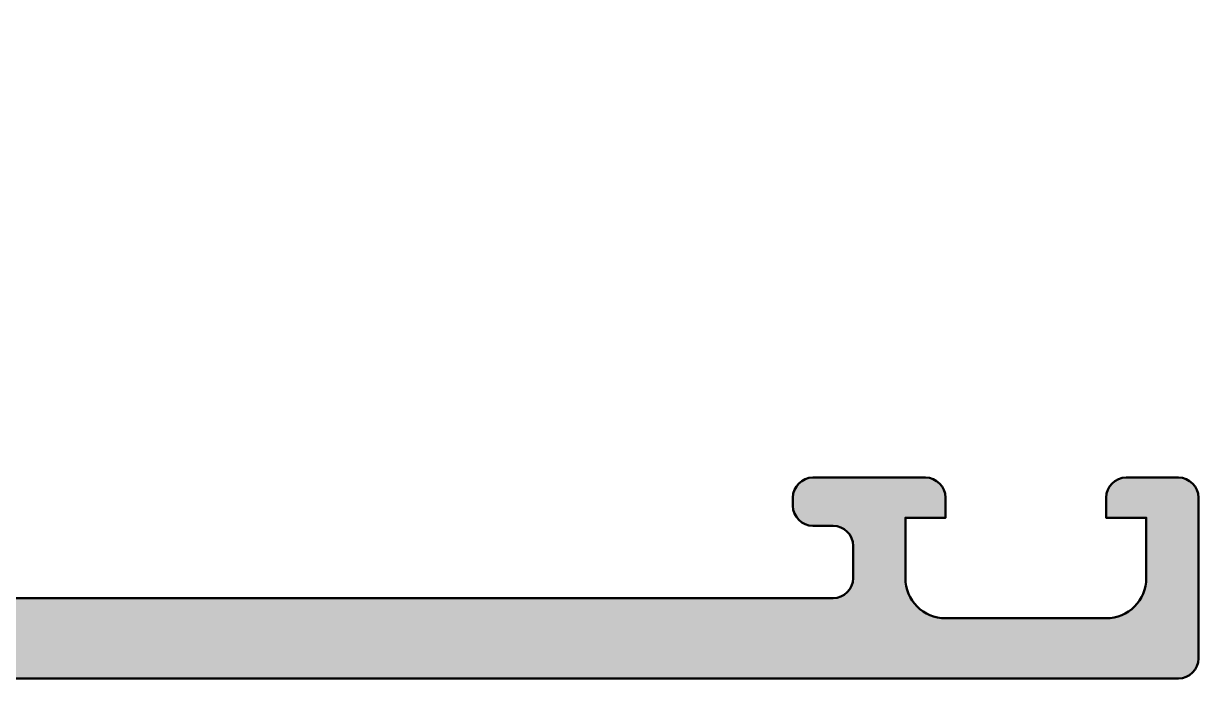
# Model space of a CAD drawing. Extents: x 0 to 74, y 0 to 90.
# Drawn here: x 44.74 to 74, y 0 to 16.3 of the extents above; entities that cross this region are included whole.
import ezdxf

# ---------------------------------------------------------------- set-up
doc = ezdxf.new("R2010")
doc.units = 0
doc.layers.add('0S-Alu contour', color=7, linetype='Continuous', lineweight=50)
doc.layers.add('0S-Alu hatch', color=252, linetype='Continuous', lineweight=25)

# ---------------------------------------------------------------- blocks, each defined once
blk = doc.blocks.new('445040__6C730538_3B4C_4D20_A006_1923F236913D_')
at = {"layer": '0S-Alu hatch'}
h = blk.add_hatch(color=256, dxfattribs=at)
edge = h.paths.add_edge_path()
edge.add_ellipse((2.699999999999989, 2.800000000000011), major_axis=(-1, 0), ratio=1, start_angle=0, end_angle=90, ccw=False)
edge.add_line((1.699999999999988, 2.800000000000011), (1.699999999999989, 4.5))
edge.add_line((1.699999999999989, 4.5), (1.099999999999996, 4.5))
edge.add_line((1.099999999999996, 4.5), (0, 3.400000000000005))
edge.add_line((0, 3.400000000000005), (0, 0))
edge.add_line((0, 0), (73.50000000000004, 6.8e-15))
edge.add_arc((73.50000000000003, 0.5000000000000067), 0.5, 270.0000000000017, 360)
edge.add_line((74.00000000000003, 0.5000000000000138), (73.99999999999997, 4.500000000000003))
edge.add_arc((73.49999999999997, 4.499999999999996), 0.5, 0, 90)
edge.add_line((73.49999999999997, 4.999999999999996), (72.2, 4.999999999999996))
edge.add_arc((72.2, 4.499999999999996), 0.5, 90, 180)
edge.add_line((71.7, 4.499999999999996), (71.7, 3.999999999999999))
edge.add_line((71.7, 3.999999999999999), (72.7, 3.999999999999997))
edge.add_line((72.7, 3.999999999999997), (72.7, 2.499999999999988))
edge.add_ellipse((71.70000000000002, 2.499999999999988), major_axis=(-0.9999999999999857, 0), ratio=1, start_angle=90, end_angle=180, ccw=False)
edge.add_line((71.70000000000002, 1.500000000000002), (67.7, 1.500000000000004))
edge.add_ellipse((67.7, 2.500000000000004), major_axis=(-1, 0), ratio=1, start_angle=0, end_angle=90, ccw=False)
edge.add_line((66.7, 2.500000000000004), (66.7, 3.999999999999999))
edge.add_line((66.7, 3.999999999999999), (67.7, 3.999999999999999))
edge.add_line((67.7, 3.999999999999999), (67.7, 4.499999999999976))
edge.add_arc((67.19999999999997, 4.499999999999973), 0.5000000000000285, 0, 90)
edge.add_line((67.19999999999997, 5.000000000000001), (64.40000000000003, 5.000000000000009))
edge.add_arc((64.40000000000003, 4.499999999999974), 0.5000000000000356, 90, 180)
edge.add_line((63.9, 4.499999999999936), (63.90000000000001, 4.299999999999943))
edge.add_arc((64.39999999999999, 4.299999999999979), 0.4999999999999787, 180, 269.9999999999984)
edge.add_line((64.39999999999996, 3.8), (64.90000000000003, 3.799999999999996))
edge.add_ellipse((64.90000000000003, 3.299999999999996), major_axis=(-0.5, 0), ratio=1, start_angle=180, end_angle=270, ccw=False)
edge.add_line((65.40000000000003, 3.299999999999987), (65.4, 2.499999999999992))
edge.add_ellipse((64.9, 2.500000000000001), major_axis=(-0.5, 0), ratio=1, start_angle=90, end_angle=180, ccw=False)
edge.add_line((64.9, 2.000000000000001), (44.10000000000001, 2))
edge.add_line((44.10000000000001, 2), (38.02875295001209, 2.433660503570568))
edge.add_ellipse((38.1, 3.431119203401296), major_axis=(-0.999999999999993, 0), ratio=1, start_angle=0, end_angle=85.91438322002512, ccw=False)
edge.add_line((37.1, 3.431119203401297), (37.10000000000001, 10.09999999999999))
edge.add_ellipse((37.60000000000001, 10.1), major_axis=(-0.5, 0), ratio=1, start_angle=270, end_angle=360, ccw=False)
edge.add_line((37.60000000000001, 10.6), (38.5, 10.6))
edge.add_arc((38.5, 11.1), 0.4999999999999929, 270, 360)
edge.add_line((39, 11.09999999999999), (39.00000000000001, 12.50000000000004))
edge.add_ellipse((39.07883644654306, 12.76752059199316), major_axis=(-0.2788950563274382, 0), ratio=1, start_angle=-1.1645893740353017, end_angle=73.58012358050661, ccw=False)
edge.add_line((38.799999, 12.77318899999123), (38.799999, 13.22678299999154))
edge.add_ellipse((39.07886709564317, 13.23244365946862), major_axis=(-0.2789255417371509, 0), ratio=1, start_angle=-73.57540544464513, end_angle=1.162870072890314, ccw=False)
edge.add_line((39, 13.49998699999156), (39, 15.37999800000005))
edge.add_arc((38.7, 15.37999800000006), 0.3000000000000043, 0, 90.00000000000136)
edge.add_line((38.69999999999999, 15.67999800000006), (37.72002568095722, 15.67999800000007))
edge.add_arc((37.72002568095722, 15.37999800000006), 0.3000000000000114, 90, 180)
edge.add_line((37.42002568095721, 15.37999800000006), (37.42002568095719, 12.62000000000006))
edge.add_ellipse((37.30002568095719, 12.62000000000006), major_axis=(-0.1199999999999974, 0), ratio=1, start_angle=90, end_angle=180, ccw=False)
edge.add_line((37.30002568095719, 12.50000000000006), (33.00000000000004, 12.50000000000008))
edge.add_ellipse((33.00000000000004, 13.00000000000006), major_axis=(-0.4999999999999769, 0), ratio=1, start_angle=0, end_angle=89.9999999999992, ccw=False)
edge.add_line((32.50000000000007, 13.00000000000011), (32.50000000000014, 13.70000000000014))
edge.add_line((32.50000000000014, 13.70000000000014), (33.88149545762251, 16.09282032302766))
edge.add_arc((33.76188021535187, 16.16188021535178), 0.1381197846482621, 330.0000000000021, 455.6225775507908)
edge.add_arc((34.23822324117367, 11.32339113815269), 4.99999999999952, 95.62257755079048, 162.2515836439293)
edge.add_ellipse((28.99999999999988, 13.00000000000055), major_axis=(-0.5000000000004802, 0), ratio=1, start_angle=90.0000000000004, end_angle=162.2515836439301, ccw=False)
edge.add_line((28.99999999999988, 12.50000000000007), (10.20000000000014, 12.50000000000002))
edge.add_ellipse((10.20000000000014, 13.00000000000065), major_axis=(-0.5000000000006253, 0), ratio=1, start_angle=17.74841635607021, end_angle=90, ccw=False)
edge.add_arc((4.96177675882634, 11.32339113815281), 4.999999999999383, 17.74841635607045, 84.37742244920942)
edge.add_arc((5.43811978464813, 16.16188021535175), 0.1381197846482766, 84.37742244920878, 209.9999999999996)
edge.add_line((5.318504542377486, 16.09282032302761), (6.699999999999853, 13.7000000000001))
edge.add_line((6.699999999999853, 13.7000000000001), (6.699999999999924, 13.00000000000007))
edge.add_ellipse((6.199999999999944, 13.00000000000002), major_axis=(-0.4999999999999805, 0), ratio=1, start_angle=90.00000000000023, end_angle=180, ccw=False)
edge.add_line((6.199999999999945, 12.50000000000004), (1.899974319042827, 12.50000000000003))
edge.add_ellipse((1.899974319042827, 12.62000000000006), major_axis=(-0.120000000000033, 0), ratio=1, start_angle=0, end_angle=90.00000000000023, ccw=False)
edge.add_line((1.779974319042794, 12.62000000000006), (1.779974319042793, 15.37999800000006))
edge.add_arc((1.47997431904279, 15.37999800000006), 0.3000000000000025, 0, 90.00000000000007)
edge.add_line((1.47997431904279, 15.67999800000006), (0.5000000000000075, 15.67999800000006))
edge.add_arc((0.5000000000000075, 15.37999800000006), 0.3000000000000007, 90, 180)
edge.add_line((0.2000000000000068, 15.37999800000006), (0.2000000000000064, 13.49998699999155))
edge.add_ellipse((0.1211329043568374, 13.23244365946861), major_axis=(-0.2789255417371512, 0), ratio=1, start_angle=178.8371299271133, end_angle=253.5754054446451, ccw=False)
edge.add_line((0.4000010000000071, 13.22678299999155), (0.4000010000000068, 12.77318899999151))
edge.add_ellipse((0.1211635534569111, 12.76752059199317), major_axis=(-0.2788950563274821, 0), ratio=1, start_angle=106.4198764194918, end_angle=181.1645893740919, ccw=False)
edge.add_line((0.1999999999999664, 12.5), (0.2000000000000166, 10.99999999999998))
edge.add_arc((0.7000000000000131, 10.99999999999999), 0.4999999999999964, 180, 270)
edge.add_line((0.7000000000000128, 10.5), (6.399999999999998, 10.5))
edge.add_ellipse((6.399999999999998, 9.999999999999996), major_axis=(-0.5000000000000018, 0), ratio=1, start_angle=180, end_angle=270, ccw=False)
edge.add_line((6.9, 9.999999999999991), (6.899999999999971, 2.800000000000004))
edge.add_ellipse((5.899999999999972, 2.800000000000008), major_axis=(-0.9999999999999982, 0), ratio=1, start_angle=90.00000000000011, end_angle=180, ccw=False)
edge.add_line((5.899999999999973, 1.80000000000001), (2.699999999999989, 1.80000000000001))
edge = h.paths.add_edge_path()
edge.add_line((8.900000000000013, 10.80000000000002), (35.10000000000001, 10.79999999999997))
edge.add_ellipse((35.10000000000001, 10.29999999999997), major_axis=(-0.5, 0), ratio=1, start_angle=180, end_angle=270, ccw=False)
edge.add_line((35.60000000000001, 10.29999999999997), (35.6, 2.100000000000006))
edge.add_ellipse((35.09999999999999, 2.100000000000011), major_axis=(-0.5000000000000142, 0), ratio=1, start_angle=90, end_angle=180, ccw=False)
edge.add_line((35.09999999999999, 1.599999999999996), (8.899999999999999, 1.6))
edge.add_ellipse((8.9, 2.099999999999994), major_axis=(-0.4999999999999947, 0), ratio=1, start_angle=0, end_angle=89.99999999999977, ccw=False)
edge.add_line((8.400000000000006, 2.099999999999994), (8.400000000000006, 10.30000000000002))
edge.add_ellipse((8.90000000000001, 10.30000000000002), major_axis=(-0.5000000000000036, 0), ratio=1, start_angle=269.9999999999996, end_angle=360, ccw=False)
at = {"layer": '0S-Alu contour', "color": 7}
for points in [[(5.318504542377486, 16.09282032302761), (6.699999999999853, 13.7000000000001), (6.699999999999924, 13.00000000000007)], [(32.50000000000007, 13.00000000000011), (32.50000000000014, 13.70000000000014), (33.88149545762251, 16.09282032302766)], [(1.47997431904279, 15.67999800000006), (0.5000000000000075, 15.67999800000006)], [(38.69999999999999, 15.67999800000006), (37.72002568095722, 15.67999800000007)], [(0.2000000000000068, 15.37999800000006), (0.2000000000000064, 13.49998699999155)], [(1.779974319042794, 12.62000000000006), (1.779974319042793, 15.37999800000006)], [(37.42002568095721, 15.37999800000006), (37.42002568095719, 12.62000000000006)], [(39, 13.49998699999156), (39, 15.37999800000005)], [(0.4000010000000071, 13.22678299999155), (0.4000010000000068, 12.77318899999151)], [(38.799999, 12.77318899999123), (38.799999, 13.22678299999154)], [(0.1999999999999664, 12.5), (0.2000000000000166, 10.99999999999998)], [(6.199999999999945, 12.50000000000004), (1.899974319042827, 12.50000000000003)], [(28.99999999999988, 12.50000000000007), (10.20000000000014, 12.50000000000002)], [(37.30002568095719, 12.50000000000006), (33.00000000000004, 12.50000000000008)], [(39, 11.09999999999999), (39.00000000000001, 12.50000000000004)], [(8.900000000000013, 10.80000000000002), (35.10000000000001, 10.79999999999997)], [(37.60000000000001, 10.6), (38.5, 10.6)], [(0.7000000000000128, 10.5), (6.399999999999998, 10.5)], [(8.400000000000006, 2.099999999999994), (8.400000000000006, 10.30000000000002)], [(35.60000000000001, 10.29999999999997), (35.6, 2.100000000000006)], [(6.9, 9.999999999999991), (6.899999999999971, 2.800000000000004)], [(37.1, 3.431119203401297), (37.10000000000001, 10.09999999999999)], [(67.19999999999997, 5.000000000000001), (64.40000000000003, 5.000000000000009)], [(73.49999999999997, 4.999999999999996), (72.2, 4.999999999999996)], [(1.699999999999988, 2.800000000000011), (1.699999999999989, 4.5), (1.099999999999996, 4.5), (0, 3.400000000000005), (0, 0), (73.50000000000004, 6.8e-15)], [(63.9, 4.499999999999936), (63.90000000000001, 4.299999999999943)], [(66.7, 2.500000000000004), (66.7, 3.999999999999999), (67.7, 3.999999999999999), (67.7, 4.499999999999976)], [(71.7, 4.499999999999996), (71.7, 3.999999999999999), (72.7, 3.999999999999997), (72.7, 2.499999999999988)], [(74.00000000000003, 0.5000000000000138), (73.99999999999997, 4.500000000000003)], [(64.39999999999996, 3.8), (64.90000000000003, 3.799999999999996)], [(65.40000000000003, 3.299999999999987), (65.4, 2.499999999999992)], [(64.9, 2.000000000000001), (44.10000000000001, 2), (38.02875295001209, 2.433660503570568)], [(5.899999999999973, 1.80000000000001), (2.699999999999989, 1.80000000000001)], [(35.09999999999999, 1.599999999999996), (8.899999999999999, 1.6)], [(71.70000000000002, 1.500000000000002), (67.7, 1.500000000000004)]]:
    blk.add_lwpolyline(points, dxfattribs=at)
for centre, radius, start, end in [((5.43811978464813, 16.16188021535175), 0.1381197846482766, 84.37742244920878, 209.9999999999996), ((4.96177675882634, 11.32339113815281), 4.999999999999383, 17.74841635607045, 84.37742244920942), ((34.23822324117367, 11.32339113815269), 4.99999999999952, 95.62257755079048, 162.2515836439293), ((33.76188021535187, 16.16188021535178), 0.1381197846482621, 330.0000000000021, 95.62257755079087), ((0.5000000000000075, 15.37999800000006), 0.3000000000000007, 90, 180), ((1.47997431904279, 15.37999800000006), 0.3000000000000025, 0, 90.00000000000007), ((37.72002568095722, 15.37999800000006), 0.3000000000000114, 90, 180), ((38.7, 15.37999800000006), 0.3000000000000043, 0, 90.00000000000136), ((0.7000000000000131, 10.99999999999999), 0.4999999999999964, 180, 270), ((38.5, 11.1), 0.4999999999999929, 270, 0), ((64.40000000000003, 4.499999999999974), 0.5000000000000356, 90, 180), ((67.19999999999997, 4.499999999999973), 0.5000000000000285, 0, 90), ((72.2, 4.499999999999996), 0.5, 90, 180), ((73.49999999999997, 4.499999999999996), 0.5, 0, 90), ((64.39999999999999, 4.299999999999979), 0.4999999999999787, 180, 269.9999999999984), ((73.50000000000003, 0.5000000000000067), 0.5, 270.0000000000017, 0)]:
    blk.add_arc(centre, radius, start, end, dxfattribs=at)
at = {"layer": '0S-Alu contour', "color": 7, "extrusion": (0, 0, -1)}
for centre, radius, start, end in [((-0.1211329043568374, 13.23244365946861), 0.2789255417371512, 106.4245945553549, 181.1628700728868), ((-39.07886709564317, 13.23244365946862), 0.2789255417371509, 358.8371299271097, 73.57540544464514), ((-6.199999999999944, 13.00000000000002), 0.4999999999999805, 180, 269.9999999999998), ((-33.00000000000004, 13.00000000000006), 0.4999999999999769, 270.0000000000008, 0), ((-0.1211635534569111, 12.76752059199317), 0.2788950563274821, 178.8354106259081, 253.5801235805082), ((-1.899974319042827, 12.62000000000006), 0.120000000000033, 269.9999999999998, 0), ((-10.20000000000014, 13.00000000000065), 0.5000000000006253, 270, 342.2515836439298), ((-28.99999999999988, 13.00000000000055), 0.5000000000004802, 197.7484163560699, 269.9999999999996), ((-37.30002568095719, 12.62000000000006), 0.1199999999999974, 180, 270), ((-39.07883644654306, 12.76752059199316), 0.2788950563274382, 286.4198764194934, 1.164589374035267), ((-8.90000000000001, 10.30000000000002), 0.5000000000000036, 0, 90.0000000000004), ((-35.10000000000001, 10.29999999999997), 0.5, 90, 180), ((-37.60000000000001, 10.1), 0.5, 0, 90), ((-6.399999999999998, 9.999999999999996), 0.5000000000000018, 90, 180), ((-64.90000000000003, 3.299999999999996), 0.5, 90, 180), ((-38.1, 3.431119203401296), 0.999999999999993, 274.085616779975, 0), ((-2.699999999999989, 2.800000000000011), 1, 270, 0), ((-5.899999999999972, 2.800000000000008), 0.9999999999999982, 180, 269.9999999999999), ((-64.9, 2.500000000000001), 0.5, 180, 270), ((-67.7, 2.500000000000004), 1, 270, 0), ((-71.70000000000002, 2.499999999999988), 0.9999999999999857, 180, 270), ((-8.9, 2.099999999999994), 0.4999999999999947, 270.0000000000002, 0), ((-35.09999999999999, 2.100000000000011), 0.5000000000000142, 180, 270)]:
    blk.add_arc(centre, radius, start, end, dxfattribs=at)
blk = doc.blocks.new('439010__B7EE0E41_8C97_4FFB_8843_5159AACB8B08_')
at = {"layer": '0S-Alu contour', "color": 7}
blk.add_blockref('445040__6C730538_3B4C_4D20_A006_1923F236913D_', (0, 0), dxfattribs=at)

msp = doc.modelspace()

# ---------------------------------------------------------------- block references
at = {"layer": '0S-Alu contour', "color": 7}
msp.add_blockref('439010__B7EE0E41_8C97_4FFB_8843_5159AACB8B08_', (0, 0), dxfattribs=at)

doc.saveas('drawing.dxf')
